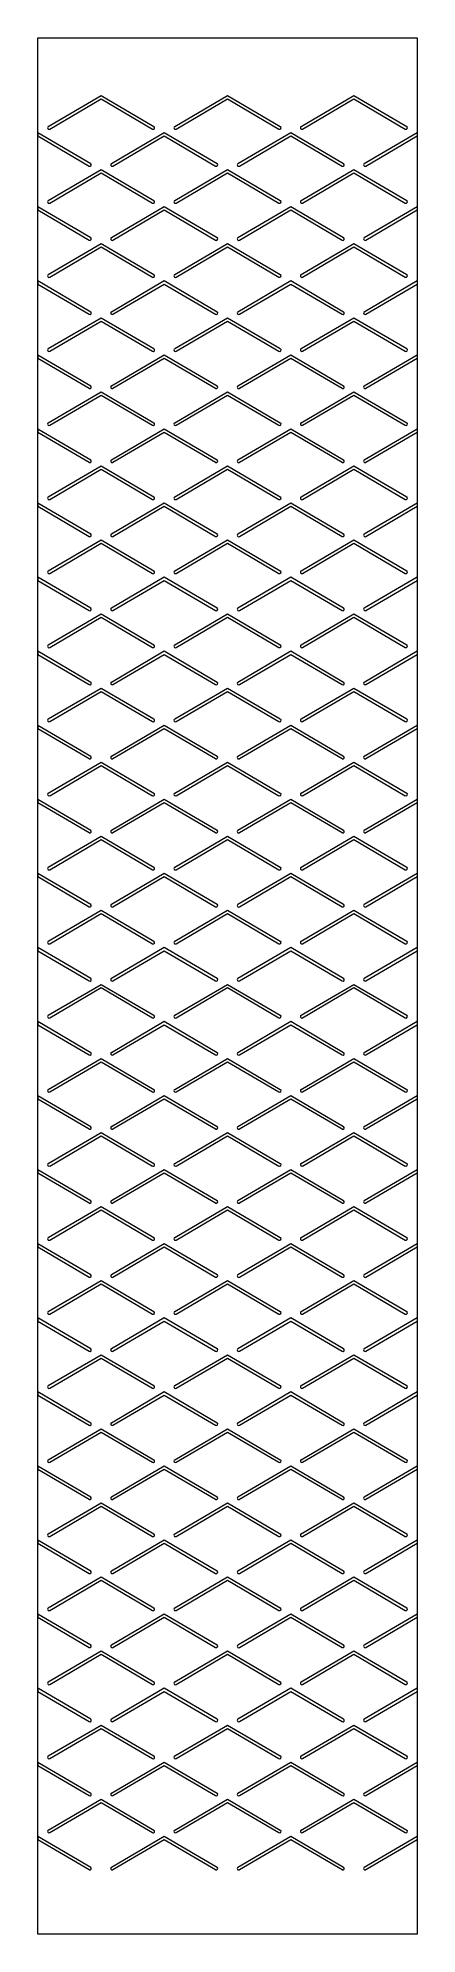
# Model space of a CAD drawing. Header units: metres. Extents: x 0 to 32, y 0 to 160.
import ezdxf

# ---------------------------------------------------------------- set-up
doc = ezdxf.new("R2010")
doc.units = ezdxf.units.M
doc.layers.add('TOP', color=1, linetype='Continuous', lineweight=0)

msp = doc.modelspace()

# ---------------------------------------------------------------- linework, layer by layer
at = {"layer": 'TOP'}
for p, q in [((0.88, 152.53), (5.34, 155.14)), ((1, 152.31), (5.34, 154.86)), ((5.34, 155.14), (9.81, 152.53)), ((5.34, 154.86), (9.69, 152.31)), ((11.57, 152.53), (16.04, 155.14)), ((11.69, 152.31), (16.04, 154.86)), ((16.04, 155.14), (20.5, 152.53)), ((16.04, 154.86), (20.38, 152.31)), ((22.26, 152.53), (26.72, 155.14)), ((22.38, 152.31), (26.72, 154.86)), ((26.72, 155.14), (31.19, 152.53)), ((26.72, 154.86), (31.07, 152.31)), ((0, 152.02), (4.47, 149.4)), ((0, 152.02), (0, 151.73)), ((6.22, 149.4), (10.69, 152.02)), ((10.69, 152.02), (15.16, 149.4)), ((16.91, 149.4), (21.38, 152.02)), ((21.38, 152.02), (25.85, 149.4)), ((27.6, 149.4), (32.07, 152.02)), ((32.07, 152.02), (32.07, 151.73)), ((0, 151.73), (4.34, 149.19)), ((6.35, 149.19), (10.69, 151.73)), ((10.69, 151.73), (15.03, 149.19)), ((17.04, 149.19), (21.38, 151.73)), ((21.38, 151.73), (25.72, 149.19)), ((27.73, 149.19), (32.07, 151.73)), ((0.88, 146.28), (5.34, 148.89)), ((5.34, 148.89), (9.81, 146.28)), ((11.57, 146.28), (16.04, 148.89)), ((16.04, 148.89), (20.5, 146.28)), ((22.26, 146.28), (26.72, 148.89)), ((26.72, 148.89), (31.19, 146.28)), ((1, 146.06), (5.34, 148.61)), ((5.34, 148.61), (9.69, 146.06)), ((11.69, 146.06), (16.04, 148.61)), ((16.04, 148.61), (20.38, 146.06)), ((22.38, 146.06), (26.72, 148.61)), ((26.72, 148.61), (31.07, 146.06)), ((0, 145.77), (4.47, 143.15)), ((0, 145.77), (0, 145.48)), ((6.22, 143.15), (10.69, 145.77)), ((10.69, 145.77), (15.16, 143.15)), ((16.91, 143.15), (21.38, 145.77)), ((21.38, 145.77), (25.85, 143.15)), ((27.6, 143.15), (32.07, 145.77)), ((32.07, 145.77), (32.07, 145.48)), ((0, 145.48), (4.34, 142.94)), ((6.35, 142.94), (10.69, 145.48)), ((10.69, 145.48), (15.03, 142.94)), ((17.04, 142.94), (21.38, 145.48)), ((21.38, 145.48), (25.72, 142.94)), ((27.73, 142.94), (32.07, 145.48)), ((0.88, 140.03), (5.34, 142.64)), ((5.34, 142.64), (9.81, 140.03)), ((11.57, 140.03), (16.04, 142.64)), ((16.04, 142.64), (20.5, 140.03)), ((22.26, 140.03), (26.72, 142.64)), ((26.72, 142.64), (31.19, 140.03)), ((1, 139.81), (5.34, 142.36)), ((5.34, 142.36), (9.69, 139.81)), ((11.69, 139.81), (16.04, 142.36)), ((16.04, 142.36), (20.38, 139.81)), ((22.38, 139.81), (26.72, 142.36)), ((26.72, 142.36), (31.07, 139.81)), ((0, 139.52), (4.47, 136.9)), ((0, 139.52), (0, 139.23)), ((0, 139.23), (4.34, 136.69)), ((6.22, 136.9), (10.69, 139.52)), ((6.35, 136.69), (10.69, 139.23)), ((10.69, 139.52), (15.16, 136.9)), ((10.69, 139.23), (15.03, 136.69)), ((16.91, 136.9), (21.38, 139.52)), ((17.04, 136.69), (21.38, 139.23)), ((21.38, 139.52), (25.85, 136.9)), ((21.38, 139.23), (25.72, 136.69)), ((27.6, 136.9), (32.07, 139.52)), ((27.73, 136.69), (32.07, 139.23)), ((32.07, 139.52), (32.07, 139.23)), ((0.88, 133.78), (5.34, 136.39)), ((1, 133.56), (5.34, 136.11)), ((5.34, 136.39), (9.81, 133.78)), ((5.34, 136.11), (9.69, 133.56)), ((11.57, 133.78), (16.04, 136.39)), ((11.69, 133.56), (16.04, 136.11)), ((16.04, 136.39), (20.5, 133.78)), ((16.04, 136.11), (20.38, 133.56)), ((22.26, 133.78), (26.72, 136.39)), ((22.38, 133.56), (26.72, 136.11)), ((26.72, 136.39), (31.19, 133.78)), ((26.72, 136.11), (31.07, 133.56)), ((0, 133.27), (4.47, 130.65)), ((0, 133.27), (0, 132.98)), ((0, 132.98), (4.34, 130.44)), ((6.22, 130.65), (10.69, 133.27)), ((6.35, 130.44), (10.69, 132.98)), ((10.69, 133.27), (15.16, 130.65)), ((10.69, 132.98), (15.03, 130.44)), ((16.91, 130.65), (21.38, 133.27)), ((17.04, 130.44), (21.38, 132.98)), ((21.38, 133.27), (25.85, 130.65)), ((21.38, 132.98), (25.72, 130.44)), ((27.6, 130.65), (32.07, 133.27)), ((27.73, 130.44), (32.07, 132.98)), ((32.07, 133.27), (32.07, 132.98)), ((0.88, 127.53), (5.34, 130.14)), ((1, 127.31), (5.34, 129.86)), ((5.34, 130.14), (9.81, 127.53)), ((5.34, 129.86), (9.69, 127.31)), ((11.57, 127.53), (16.04, 130.14)), ((11.69, 127.31), (16.04, 129.86)), ((16.04, 130.14), (20.5, 127.53)), ((16.04, 129.86), (20.38, 127.31)), ((22.26, 127.53), (26.72, 130.14)), ((22.38, 127.31), (26.72, 129.86)), ((26.72, 130.14), (31.19, 127.53)), ((26.72, 129.86), (31.07, 127.31)), ((0, 127.02), (4.47, 124.4)), ((0, 127.02), (0, 126.73)), ((0, 126.73), (4.34, 124.19)), ((6.22, 124.4), (10.69, 127.02)), ((6.35, 124.19), (10.69, 126.73)), ((10.69, 127.02), (15.16, 124.4)), ((10.69, 126.73), (15.03, 124.19)), ((16.91, 124.4), (21.38, 127.02)), ((17.04, 124.19), (21.38, 126.73)), ((21.38, 127.02), (25.85, 124.4)), ((21.38, 126.73), (25.72, 124.19)), ((27.6, 124.4), (32.07, 127.02)), ((27.73, 124.19), (32.07, 126.73)), ((32.07, 127.02), (32.07, 126.73)), ((0.88, 121.28), (5.34, 123.89)), ((1, 121.06), (5.34, 123.61)), ((5.34, 123.89), (9.81, 121.28)), ((5.34, 123.61), (9.69, 121.06)), ((11.57, 121.28), (16.04, 123.89)), ((11.69, 121.06), (16.04, 123.61)), ((16.04, 123.89), (20.5, 121.28)), ((16.04, 123.61), (20.38, 121.06)), ((22.26, 121.28), (26.72, 123.89)), ((22.38, 121.06), (26.72, 123.61)), ((26.72, 123.89), (31.19, 121.28)), ((26.72, 123.61), (31.07, 121.06)), ((0, 120.77), (4.47, 118.15)), ((0, 120.77), (0, 120.48)), ((0, 120.48), (4.34, 117.94)), ((6.22, 118.15), (10.69, 120.77)), ((6.35, 117.94), (10.69, 120.48)), ((10.69, 120.77), (15.16, 118.15)), ((10.69, 120.48), (15.03, 117.94)), ((16.91, 118.15), (21.38, 120.77)), ((17.04, 117.94), (21.38, 120.48)), ((21.38, 120.77), (25.85, 118.15)), ((21.38, 120.48), (25.72, 117.94)), ((27.6, 118.15), (32.07, 120.77)), ((27.73, 117.94), (32.07, 120.48)), ((32.07, 120.77), (32.07, 120.48)), ((0.88, 115.03), (5.34, 117.64)), ((1, 114.81), (5.34, 117.36)), ((5.34, 117.64), (9.81, 115.03)), ((5.34, 117.36), (9.69, 114.81)), ((11.57, 115.03), (16.04, 117.64)), ((11.69, 114.81), (16.04, 117.36)), ((16.04, 117.64), (20.5, 115.03)), ((16.04, 117.36), (20.38, 114.81)), ((22.26, 115.03), (26.72, 117.64)), ((22.38, 114.81), (26.72, 117.36)), ((26.72, 117.64), (31.19, 115.03)), ((26.72, 117.36), (31.07, 114.81)), ((0, 114.52), (4.47, 111.9)), ((0, 114.52), (0, 114.23)), ((0, 114.23), (4.34, 111.69)), ((6.22, 111.9), (10.69, 114.52)), ((6.35, 111.69), (10.69, 114.23)), ((10.69, 114.52), (15.16, 111.9)), ((10.69, 114.23), (15.03, 111.69)), ((16.91, 111.9), (21.38, 114.52)), ((17.04, 111.69), (21.38, 114.23)), ((21.38, 114.52), (25.85, 111.9)), ((21.38, 114.23), (25.72, 111.69)), ((27.6, 111.9), (32.07, 114.52)), ((27.73, 111.69), (32.07, 114.23)), ((32.07, 114.52), (32.07, 114.23)), ((0.88, 108.78), (5.34, 111.39)), ((1, 108.56), (5.34, 111.11)), ((5.34, 111.39), (9.81, 108.78)), ((5.34, 111.11), (9.69, 108.56)), ((11.57, 108.78), (16.04, 111.39)), ((11.69, 108.56), (16.04, 111.11)), ((16.04, 111.39), (20.5, 108.78)), ((16.04, 111.11), (20.38, 108.56)), ((22.26, 108.78), (26.72, 111.39)), ((22.38, 108.56), (26.72, 111.11)), ((26.72, 111.39), (31.19, 108.78)), ((26.72, 111.11), (31.07, 108.56)), ((0, 108.27), (4.47, 105.65)), ((0, 108.27), (0, 107.98)), ((0, 107.98), (4.34, 105.44)), ((6.22, 105.65), (10.69, 108.27)), ((6.35, 105.44), (10.69, 107.98)), ((10.69, 108.27), (15.16, 105.65)), ((10.69, 107.98), (15.03, 105.44)), ((16.91, 105.65), (21.38, 108.27)), ((17.04, 105.44), (21.38, 107.98)), ((21.38, 108.27), (25.85, 105.65)), ((21.38, 107.98), (25.72, 105.44)), ((27.6, 105.65), (32.07, 108.27)), ((27.73, 105.44), (32.07, 107.98)), ((32.07, 108.27), (32.07, 107.98)), ((0.88, 102.53), (5.34, 105.14)), ((1, 102.31), (5.34, 104.86)), ((5.34, 105.14), (9.81, 102.53)), ((5.34, 104.86), (9.69, 102.31)), ((11.57, 102.53), (16.04, 105.14)), ((11.69, 102.31), (16.04, 104.86)), ((16.04, 105.14), (20.5, 102.53)), ((16.04, 104.86), (20.38, 102.31)), ((22.26, 102.53), (26.72, 105.14)), ((22.38, 102.31), (26.72, 104.86)), ((26.72, 105.14), (31.19, 102.53)), ((26.72, 104.86), (31.07, 102.31)), ((0, 102.02), (4.47, 99.4)), ((0, 102.02), (0, 101.73)), ((0, 101.73), (4.34, 99.19)), ((6.22, 99.4), (10.69, 102.02)), ((6.35, 99.19), (10.69, 101.73)), ((10.69, 102.02), (15.16, 99.4)), ((10.69, 101.73), (15.03, 99.19)), ((16.91, 99.4), (21.38, 102.02)), ((17.04, 99.19), (21.38, 101.73)), ((21.38, 102.02), (25.85, 99.4)), ((21.38, 101.73), (25.72, 99.19)), ((27.6, 99.4), (32.07, 102.02)), ((27.73, 99.19), (32.07, 101.73)), ((32.07, 102.02), (32.07, 101.73)), ((0.88, 96.28), (5.34, 98.89)), ((1, 96.06), (5.34, 98.61)), ((5.34, 98.89), (9.81, 96.28)), ((5.34, 98.61), (9.69, 96.06)), ((11.57, 96.28), (16.04, 98.89)), ((11.69, 96.06), (16.04, 98.61)), ((16.04, 98.89), (20.5, 96.28)), ((16.04, 98.61), (20.38, 96.06)), ((22.26, 96.28), (26.72, 98.89)), ((22.38, 96.06), (26.72, 98.61)), ((26.72, 98.89), (31.19, 96.28)), ((26.72, 98.61), (31.07, 96.06)), ((0, 95.77), (4.47, 93.15)), ((0, 95.77), (0, 95.48)), ((0, 95.48), (4.34, 92.94)), ((6.22, 93.15), (10.69, 95.77)), ((6.35, 92.94), (10.69, 95.48)), ((10.69, 95.77), (15.16, 93.15)), ((10.69, 95.48), (15.03, 92.94)), ((16.91, 93.15), (21.38, 95.77)), ((17.04, 92.94), (21.38, 95.48)), ((21.38, 95.77), (25.85, 93.15)), ((21.38, 95.48), (25.72, 92.94)), ((27.6, 93.15), (32.07, 95.77)), ((27.73, 92.94), (32.07, 95.48)), ((32.07, 95.77), (32.07, 95.48)), ((0.88, 90.03), (5.34, 92.64)), ((1, 89.81), (5.34, 92.36)), ((5.34, 92.64), (9.81, 90.03)), ((5.34, 92.36), (9.69, 89.81)), ((11.57, 90.03), (16.04, 92.64)), ((11.69, 89.81), (16.04, 92.36)), ((16.04, 92.64), (20.5, 90.03)), ((16.04, 92.36), (20.38, 89.81)), ((22.26, 90.03), (26.72, 92.64)), ((22.38, 89.81), (26.72, 92.36)), ((26.72, 92.64), (31.19, 90.03)), ((26.72, 92.36), (31.07, 89.81)), ((0, 89.52), (4.47, 86.9)), ((0, 89.52), (0, 89.23)), ((0, 89.23), (4.34, 86.69)), ((6.22, 86.9), (10.69, 89.52)), ((6.35, 86.69), (10.69, 89.23)), ((10.69, 89.52), (15.16, 86.9)), ((10.69, 89.23), (15.03, 86.69)), ((16.91, 86.9), (21.38, 89.52)), ((17.04, 86.69), (21.38, 89.23)), ((21.38, 89.52), (25.85, 86.9)), ((21.38, 89.23), (25.72, 86.69)), ((27.6, 86.9), (32.07, 89.52)), ((27.73, 86.69), (32.07, 89.23)), ((32.07, 89.52), (32.07, 89.23)), ((0.88, 83.78), (5.34, 86.39)), ((1, 83.56), (5.34, 86.11)), ((5.34, 86.39), (9.81, 83.78)), ((5.34, 86.11), (9.69, 83.56)), ((11.57, 83.78), (16.04, 86.39)), ((11.69, 83.56), (16.04, 86.11)), ((16.04, 86.39), (20.5, 83.78)), ((16.04, 86.11), (20.38, 83.56)), ((22.26, 83.78), (26.72, 86.39)), ((22.38, 83.56), (26.72, 86.11)), ((26.72, 86.39), (31.19, 83.78)), ((26.72, 86.11), (31.07, 83.56)), ((0, 83.27), (4.47, 80.65)), ((0, 83.27), (0, 82.98)), ((6.22, 80.65), (10.69, 83.27)), ((10.69, 83.27), (15.16, 80.65)), ((16.91, 80.65), (21.38, 83.27)), ((21.38, 83.27), (25.85, 80.65)), ((27.6, 80.65), (32.07, 83.27)), ((32.07, 83.27), (32.07, 82.98)), ((0, 82.98), (4.34, 80.44)), ((6.35, 80.44), (10.69, 82.98)), ((10.69, 82.98), (15.03, 80.44)), ((17.04, 80.44), (21.38, 82.98)), ((21.38, 82.98), (25.72, 80.44)), ((27.73, 80.44), (32.07, 82.98)), ((0.88, 77.53), (5.34, 80.14)), ((5.34, 80.14), (9.81, 77.53)), ((11.57, 77.53), (16.04, 80.14)), ((16.04, 80.14), (20.5, 77.53)), ((22.26, 77.53), (26.72, 80.14)), ((26.72, 80.14), (31.19, 77.53)), ((1, 77.31), (5.34, 79.86)), ((5.34, 79.86), (9.69, 77.31)), ((11.69, 77.31), (16.04, 79.86)), ((16.04, 79.86), (20.38, 77.31)), ((22.38, 77.31), (26.72, 79.86)), ((26.72, 79.86), (31.07, 77.31)), ((0, 77.02), (4.47, 74.4)), ((0, 77.02), (0, 76.73)), ((6.22, 74.4), (10.69, 77.02)), ((10.69, 77.02), (15.16, 74.4)), ((16.91, 74.4), (21.38, 77.02)), ((21.38, 77.02), (25.85, 74.4)), ((27.6, 74.4), (32.07, 77.02)), ((32.07, 77.02), (32.07, 76.73)), ((0, 76.73), (4.34, 74.19)), ((6.35, 74.19), (10.69, 76.73)), ((10.69, 76.73), (15.03, 74.19)), ((17.04, 74.19), (21.38, 76.73)), ((21.38, 76.73), (25.72, 74.19)), ((27.73, 74.19), (32.07, 76.73)), ((0.88, 71.28), (5.34, 73.89)), ((1, 71.06), (5.34, 73.61)), ((5.34, 73.89), (9.81, 71.28)), ((5.34, 73.61), (9.69, 71.06)), ((11.57, 71.28), (16.04, 73.89)), ((11.69, 71.06), (16.04, 73.61)), ((16.04, 73.89), (20.5, 71.28)), ((16.04, 73.61), (20.38, 71.06)), ((22.26, 71.28), (26.72, 73.89)), ((22.38, 71.06), (26.72, 73.61)), ((26.72, 73.89), (31.19, 71.28)), ((26.72, 73.61), (31.07, 71.06)), ((0, 70.77), (4.47, 68.15)), ((0, 70.77), (0, 70.48)), ((0, 70.48), (4.34, 67.94)), ((6.22, 68.15), (10.69, 70.77)), ((6.35, 67.94), (10.69, 70.48)), ((10.69, 70.77), (15.16, 68.15)), ((10.69, 70.48), (15.03, 67.94)), ((16.91, 68.15), (21.38, 70.77)), ((17.04, 67.94), (21.38, 70.48)), ((21.38, 70.77), (25.85, 68.15)), ((21.38, 70.48), (25.72, 67.94)), ((27.6, 68.15), (32.07, 70.77)), ((27.73, 67.94), (32.07, 70.48)), ((32.07, 70.77), (32.07, 70.48)), ((0.88, 65.03), (5.34, 67.64)), ((1, 64.81), (5.34, 67.36)), ((5.34, 67.64), (9.81, 65.03)), ((5.34, 67.36), (9.69, 64.81)), ((11.57, 65.03), (16.04, 67.64)), ((11.69, 64.81), (16.04, 67.36)), ((16.04, 67.64), (20.5, 65.03)), ((16.04, 67.36), (20.38, 64.81)), ((22.26, 65.03), (26.72, 67.64)), ((22.38, 64.81), (26.72, 67.36)), ((26.72, 67.64), (31.19, 65.03)), ((26.72, 67.36), (31.07, 64.81)), ((0, 64.52), (4.47, 61.9)), ((0, 64.52), (0, 64.23)), ((0, 64.23), (4.34, 61.69)), ((6.22, 61.9), (10.69, 64.52)), ((6.35, 61.69), (10.69, 64.23)), ((10.69, 64.52), (15.16, 61.9)), ((10.69, 64.23), (15.03, 61.69)), ((16.91, 61.9), (21.38, 64.52)), ((17.04, 61.69), (21.38, 64.23)), ((21.38, 64.52), (25.85, 61.9)), ((21.38, 64.23), (25.72, 61.69)), ((27.6, 61.9), (32.07, 64.52)), ((27.73, 61.69), (32.07, 64.23)), ((32.07, 64.52), (32.07, 64.23)), ((0.88, 58.78), (5.34, 61.39)), ((1, 58.56), (5.34, 61.11)), ((5.34, 61.39), (9.81, 58.78)), ((5.34, 61.11), (9.69, 58.56)), ((11.57, 58.78), (16.04, 61.39)), ((11.69, 58.56), (16.04, 61.11)), ((16.04, 61.39), (20.5, 58.78)), ((16.04, 61.11), (20.38, 58.56)), ((22.26, 58.78), (26.72, 61.39)), ((22.38, 58.56), (26.72, 61.11)), ((26.72, 61.39), (31.19, 58.78)), ((26.72, 61.11), (31.07, 58.56)), ((0, 58.27), (4.47, 55.65)), ((0, 58.27), (0, 57.98)), ((0, 57.98), (4.34, 55.44)), ((6.22, 55.65), (10.69, 58.27)), ((6.35, 55.44), (10.69, 57.98)), ((10.69, 58.27), (15.16, 55.65)), ((10.69, 57.98), (15.03, 55.44)), ((16.91, 55.65), (21.38, 58.27)), ((17.04, 55.44), (21.38, 57.98)), ((21.38, 58.27), (25.85, 55.65)), ((21.38, 57.98), (25.72, 55.44)), ((27.6, 55.65), (32.07, 58.27)), ((27.73, 55.44), (32.07, 57.98)), ((32.07, 58.27), (32.07, 57.98)), ((0.88, 52.53), (5.34, 55.14)), ((1, 52.31), (5.34, 54.86)), ((5.34, 55.14), (9.81, 52.53)), ((5.34, 54.86), (9.69, 52.31)), ((11.57, 52.53), (16.04, 55.14)), ((11.69, 52.31), (16.04, 54.86)), ((16.04, 55.14), (20.5, 52.53)), ((16.04, 54.86), (20.38, 52.31)), ((22.26, 52.53), (26.72, 55.14)), ((22.38, 52.31), (26.72, 54.86)), ((26.72, 55.14), (31.19, 52.53)), ((26.72, 54.86), (31.07, 52.31)), ((0, 52.02), (4.47, 49.4)), ((0, 52.02), (0, 51.73)), ((0, 51.73), (4.34, 49.19)), ((6.22, 49.4), (10.69, 52.02)), ((6.35, 49.19), (10.69, 51.73)), ((10.69, 52.02), (15.16, 49.4)), ((10.69, 51.73), (15.03, 49.19)), ((16.91, 49.4), (21.38, 52.02)), ((17.04, 49.19), (21.38, 51.73)), ((21.38, 52.02), (25.85, 49.4)), ((21.38, 51.73), (25.72, 49.19)), ((27.6, 49.4), (32.07, 52.02)), ((27.73, 49.19), (32.07, 51.73)), ((32.07, 52.02), (32.07, 51.73)), ((0.88, 46.28), (5.34, 48.89)), ((1, 46.06), (5.34, 48.61)), ((5.34, 48.89), (9.81, 46.28)), ((5.34, 48.61), (9.69, 46.06)), ((11.57, 46.28), (16.04, 48.89)), ((11.69, 46.06), (16.04, 48.61)), ((16.04, 48.89), (20.5, 46.28)), ((16.04, 48.61), (20.38, 46.06)), ((22.26, 46.28), (26.72, 48.89)), ((22.38, 46.06), (26.72, 48.61)), ((26.72, 48.89), (31.19, 46.28)), ((26.72, 48.61), (31.07, 46.06)), ((0, 45.77), (4.47, 43.15)), ((0, 45.77), (0, 45.48)), ((0, 45.48), (4.34, 42.94)), ((6.22, 43.15), (10.69, 45.77)), ((6.35, 42.94), (10.69, 45.48)), ((10.69, 45.77), (15.16, 43.15)), ((10.69, 45.48), (15.03, 42.94)), ((16.91, 43.15), (21.38, 45.77)), ((17.04, 42.94), (21.38, 45.48)), ((21.38, 45.77), (25.85, 43.15)), ((21.38, 45.48), (25.72, 42.94)), ((27.6, 43.15), (32.07, 45.77)), ((27.73, 42.94), (32.07, 45.48)), ((32.07, 45.77), (32.07, 45.48)), ((0.88, 40.03), (5.34, 42.64)), ((1, 39.81), (5.34, 42.36)), ((5.34, 42.64), (9.81, 40.03)), ((5.34, 42.36), (9.69, 39.81)), ((11.57, 40.03), (16.04, 42.64)), ((11.69, 39.81), (16.04, 42.36)), ((16.04, 42.64), (20.5, 40.03)), ((16.04, 42.36), (20.38, 39.81)), ((22.26, 40.03), (26.72, 42.64)), ((22.38, 39.81), (26.72, 42.36)), ((26.72, 42.64), (31.19, 40.03)), ((26.72, 42.36), (31.07, 39.81)), ((0, 39.52), (4.47, 36.9)), ((0, 39.52), (0, 39.23)), ((0, 39.23), (4.34, 36.69)), ((6.22, 36.9), (10.69, 39.52)), ((6.35, 36.69), (10.69, 39.23)), ((10.69, 39.52), (15.16, 36.9)), ((10.69, 39.23), (15.03, 36.69)), ((16.91, 36.9), (21.38, 39.52)), ((17.04, 36.69), (21.38, 39.23)), ((21.38, 39.52), (25.85, 36.9)), ((21.38, 39.23), (25.72, 36.69)), ((27.6, 36.9), (32.07, 39.52)), ((27.73, 36.69), (32.07, 39.23)), ((32.07, 39.52), (32.07, 39.23)), ((0.88, 33.78), (5.34, 36.39)), ((1, 33.56), (5.34, 36.11)), ((5.34, 36.39), (9.81, 33.78)), ((5.34, 36.11), (9.69, 33.56)), ((11.57, 33.78), (16.04, 36.39)), ((11.69, 33.56), (16.04, 36.11)), ((16.04, 36.39), (20.5, 33.78)), ((16.04, 36.11), (20.38, 33.56)), ((22.26, 33.78), (26.72, 36.39)), ((22.38, 33.56), (26.72, 36.11)), ((26.72, 36.39), (31.19, 33.78)), ((26.72, 36.11), (31.07, 33.56)), ((0, 33.27), (4.47, 30.65)), ((0, 33.27), (0, 32.98)), ((0, 32.98), (4.34, 30.44)), ((6.22, 30.65), (10.69, 33.27)), ((6.35, 30.44), (10.69, 32.98)), ((10.69, 33.27), (15.16, 30.65)), ((10.69, 32.98), (15.03, 30.44)), ((16.91, 30.65), (21.38, 33.27)), ((17.04, 30.44), (21.38, 32.98)), ((21.38, 33.27), (25.85, 30.65)), ((21.38, 32.98), (25.72, 30.44)), ((27.6, 30.65), (32.07, 33.27)), ((27.73, 30.44), (32.07, 32.98)), ((32.07, 33.27), (32.07, 32.98)), ((0.88, 27.53), (5.34, 30.14)), ((1, 27.31), (5.34, 29.86)), ((5.34, 30.14), (9.81, 27.53)), ((5.34, 29.86), (9.69, 27.31)), ((11.57, 27.53), (16.04, 30.14)), ((11.69, 27.31), (16.04, 29.86)), ((16.04, 30.14), (20.5, 27.53)), ((16.04, 29.86), (20.38, 27.31)), ((22.26, 27.53), (26.72, 30.14)), ((22.38, 27.31), (26.72, 29.86)), ((26.72, 30.14), (31.19, 27.53)), ((26.72, 29.86), (31.07, 27.31)), ((0, 27.02), (4.47, 24.4)), ((0, 27.02), (0, 26.73)), ((0, 26.73), (4.34, 24.19)), ((6.22, 24.4), (10.69, 27.02)), ((6.35, 24.19), (10.69, 26.73)), ((10.69, 27.02), (15.16, 24.4)), ((10.69, 26.73), (15.03, 24.19)), ((16.91, 24.4), (21.38, 27.02)), ((17.04, 24.19), (21.38, 26.73)), ((21.38, 27.02), (25.85, 24.4)), ((21.38, 26.73), (25.72, 24.19)), ((27.6, 24.4), (32.07, 27.02)), ((27.73, 24.19), (32.07, 26.73)), ((32.07, 27.02), (32.07, 26.73)), ((0.88, 21.28), (5.34, 23.89)), ((1, 21.06), (5.34, 23.61)), ((5.34, 23.89), (9.81, 21.28)), ((5.34, 23.61), (9.69, 21.06)), ((11.57, 21.28), (16.04, 23.89)), ((11.69, 21.06), (16.04, 23.61)), ((16.04, 23.89), (20.5, 21.28)), ((16.04, 23.61), (20.38, 21.06)), ((22.26, 21.28), (26.72, 23.89)), ((22.38, 21.06), (26.72, 23.61)), ((26.72, 23.89), (31.19, 21.28)), ((26.72, 23.61), (31.07, 21.06)), ((0, 20.77), (4.47, 18.15)), ((0, 20.77), (0, 20.48)), ((0, 20.48), (4.34, 17.94)), ((6.22, 18.15), (10.69, 20.77)), ((6.35, 17.94), (10.69, 20.48)), ((10.69, 20.77), (15.16, 18.15)), ((10.69, 20.48), (15.03, 17.94)), ((16.91, 18.15), (21.38, 20.77)), ((17.04, 17.94), (21.38, 20.48)), ((21.38, 20.77), (25.85, 18.15)), ((21.38, 20.48), (25.72, 17.94)), ((27.6, 18.15), (32.07, 20.77)), ((27.73, 17.94), (32.07, 20.48)), ((32.07, 20.77), (32.07, 20.48)), ((0.88, 15.03), (5.34, 17.64)), ((5.34, 17.64), (9.81, 15.03)), ((11.57, 15.03), (16.04, 17.64)), ((16.04, 17.64), (20.5, 15.03)), ((22.26, 15.03), (26.72, 17.64)), ((26.72, 17.64), (31.19, 15.03)), ((1, 14.81), (5.34, 17.36)), ((5.34, 17.36), (9.69, 14.81)), ((11.69, 14.81), (16.04, 17.36)), ((16.04, 17.36), (20.38, 14.81)), ((22.38, 14.81), (26.72, 17.36)), ((26.72, 17.36), (31.07, 14.81)), ((0, 14.52), (4.47, 11.9)), ((0, 14.52), (0, 14.23)), ((6.22, 11.9), (10.69, 14.52)), ((10.69, 14.52), (15.16, 11.9)), ((16.91, 11.9), (21.38, 14.52)), ((21.38, 14.52), (25.85, 11.9)), ((27.6, 11.9), (32.07, 14.52)), ((32.07, 14.52), (32.07, 14.23)), ((0, 14.23), (4.34, 11.69)), ((6.35, 11.69), (10.69, 14.23)), ((10.69, 14.23), (15.03, 11.69)), ((17.04, 11.69), (21.38, 14.23)), ((21.38, 14.23), (25.72, 11.69)), ((27.73, 11.69), (32.07, 14.23)), ((0.88, 8.78), (5.34, 11.39)), ((5.34, 11.39), (9.81, 8.78)), ((11.57, 8.78), (16.04, 11.39)), ((16.04, 11.39), (20.5, 8.78)), ((22.26, 8.78), (26.72, 11.39)), ((26.72, 11.39), (31.19, 8.78)), ((1, 8.56), (5.34, 11.11)), ((5.34, 11.11), (9.69, 8.56)), ((11.69, 8.56), (16.04, 11.11)), ((16.04, 11.11), (20.38, 8.56)), ((22.38, 8.56), (26.72, 11.11)), ((26.72, 11.11), (31.07, 8.56)), ((0, 8.27), (4.47, 5.65)), ((0, 8.27), (0, 7.98)), ((6.22, 5.65), (10.69, 8.27)), ((10.69, 8.27), (15.16, 5.65)), ((16.91, 5.65), (21.38, 8.27)), ((21.38, 8.27), (25.85, 5.65)), ((27.6, 5.65), (32.07, 8.27)), ((32.07, 8.27), (32.07, 7.98)), ((0, 7.98), (4.34, 5.44)), ((6.35, 5.44), (10.69, 7.98)), ((10.69, 7.98), (15.03, 5.44)), ((17.04, 5.44), (21.38, 7.98)), ((21.38, 7.98), (25.72, 5.44)), ((27.73, 5.44), (32.07, 7.98))]:
    msp.add_line(p, q, dxfattribs=at)
msp.add_lwpolyline([(0, 0), (0, 160), (32.07, 160), (32.07, 0)], close=True, dxfattribs=at)
for centre, start, end in [((0.94, 152.42), 120, 300), ((9.75, 152.42), -120, 60), ((11.63, 152.42), 120, 300), ((20.44, 152.42), -120, 60), ((22.32, 152.42), 120, 300), ((31.13, 152.42), -120, 60), ((4.4, 149.29), -120, 60), ((6.29, 149.29), 120, 300), ((15.09, 149.29), -120, 60), ((16.98, 149.29), 120, 300), ((25.78, 149.29), -120, 60), ((27.67, 149.29), 120, 300), ((0.94, 146.17), 120, 300), ((9.75, 146.17), -120, 60), ((11.63, 146.17), 120, 300), ((20.44, 146.17), -120, 60), ((22.32, 146.17), 120, 300), ((31.13, 146.17), -120, 60), ((4.4, 143.04), -120, 60), ((6.29, 143.04), 120, 300), ((15.09, 143.04), -120, 60), ((16.98, 143.04), 120, 300), ((25.78, 143.04), -120, 60), ((27.67, 143.04), 120, 300), ((0.94, 139.92), 120, 300), ((9.75, 139.92), -120, 60), ((11.63, 139.92), 120, 300), ((20.44, 139.92), -120, 60), ((22.32, 139.92), 120, 300), ((31.13, 139.92), -120, 60), ((4.4, 136.79), -120, 60), ((6.29, 136.79), 120, 300), ((15.09, 136.79), -120, 60), ((16.98, 136.79), 120, 300), ((25.78, 136.79), -120, 60), ((27.67, 136.79), 120, 300), ((0.94, 133.67), 120, 300), ((9.75, 133.67), -120, 60), ((11.63, 133.67), 120, 300), ((20.44, 133.67), -120, 60), ((22.32, 133.67), 120, 300), ((31.13, 133.67), -120, 60), ((4.4, 130.54), -120, 60), ((6.29, 130.54), 120, 300), ((15.09, 130.54), -120, 60), ((16.98, 130.54), 120, 300), ((25.78, 130.54), -120, 60), ((27.67, 130.54), 120, 300), ((0.94, 127.42), 120, 300), ((9.75, 127.42), -120, 60), ((11.63, 127.42), 120, 300), ((20.44, 127.42), -120, 60), ((22.32, 127.42), 120, 300), ((31.13, 127.42), -120, 60), ((4.4, 124.29), -120, 60), ((6.29, 124.29), 120, 300), ((15.09, 124.29), -120, 60), ((16.98, 124.29), 120, 300), ((25.78, 124.29), -120, 60), ((27.67, 124.29), 120, 300), ((0.94, 121.17), 120, 300), ((9.75, 121.17), -120, 60), ((11.63, 121.17), 120, 300), ((20.44, 121.17), -120, 60), ((22.32, 121.17), 120, 300), ((31.13, 121.17), -120, 60), ((4.4, 118.04), -120, 60), ((6.29, 118.04), 120, 300), ((15.09, 118.04), -120, 60), ((16.98, 118.04), 120, 300), ((25.78, 118.04), -120, 60), ((27.67, 118.04), 120, 300), ((0.94, 114.92), 120, 300), ((9.75, 114.92), -120, 60), ((11.63, 114.92), 120, 300), ((20.44, 114.92), -120, 60), ((22.32, 114.92), 120, 300), ((31.13, 114.92), -120, 60), ((4.4, 111.79), -120, 60), ((6.29, 111.79), 120, 300), ((15.09, 111.79), -120, 60), ((16.98, 111.79), 120, 300), ((25.78, 111.79), -120, 60), ((27.67, 111.79), 120, 300), ((0.94, 108.67), 120, 300), ((9.75, 108.67), -120, 60), ((11.63, 108.67), 120, 300), ((20.44, 108.67), -120, 60), ((22.32, 108.67), 120, 300), ((31.13, 108.67), -120, 60), ((4.4, 105.54), -120, 60), ((6.29, 105.54), 120, 300), ((15.09, 105.54), -120, 60), ((16.98, 105.54), 120, 300), ((25.78, 105.54), -120, 60), ((27.67, 105.54), 120, 300), ((0.94, 102.42), 120, 300), ((9.75, 102.42), -120, 60), ((11.63, 102.42), 120, 300), ((20.44, 102.42), -120, 60), ((22.32, 102.42), 120, 300), ((31.13, 102.42), -120, 60), ((4.4, 99.29), -120, 60), ((6.29, 99.29), 120, 300), ((15.09, 99.29), -120, 60), ((16.98, 99.29), 120, 300), ((25.78, 99.29), -120, 60), ((27.67, 99.29), 120, 300), ((0.94, 96.17), 120, 300), ((9.75, 96.17), -120, 60), ((11.63, 96.17), 120, 300), ((20.44, 96.17), -120, 60), ((22.32, 96.17), 120, 300), ((31.13, 96.17), -120, 60), ((4.4, 93.04), -120, 60), ((6.29, 93.04), 120, 300), ((15.09, 93.04), -120, 60), ((16.98, 93.04), 120, 300), ((25.78, 93.04), -120, 60), ((27.67, 93.04), 120, 300), ((0.94, 89.92), 120, 300), ((9.75, 89.92), -120, 60), ((11.63, 89.92), 120, 300), ((20.44, 89.92), -120, 60), ((22.32, 89.92), 120, 300), ((31.13, 89.92), -120, 60), ((4.4, 86.79), -120, 60), ((6.29, 86.79), 120, 300), ((15.09, 86.79), -120, 60), ((16.98, 86.79), 120, 300), ((25.78, 86.79), -120, 60), ((27.67, 86.79), 120, 300), ((0.94, 83.67), 120, 300), ((9.75, 83.67), -120, 60), ((11.63, 83.67), 120, 300), ((20.44, 83.67), -120, 60), ((22.32, 83.67), 120, 300), ((31.13, 83.67), -120, 60), ((4.4, 80.54), -120, 60), ((6.29, 80.54), 120, 300), ((15.09, 80.54), -120, 60), ((16.98, 80.54), 120, 300), ((25.78, 80.54), -120, 60), ((27.67, 80.54), 120, 300), ((0.94, 77.42), 120, 300), ((9.75, 77.42), -120, 60), ((11.63, 77.42), 120, 300), ((20.44, 77.42), -120, 60), ((22.32, 77.42), 120, 300), ((31.13, 77.42), -120, 60), ((4.4, 74.29), -120, 60), ((6.29, 74.29), 120, 300), ((15.09, 74.29), -120, 60), ((16.98, 74.29), 120, 300), ((25.78, 74.29), -120, 60), ((27.67, 74.29), 120, 300), ((0.94, 71.17), 120, 300), ((9.75, 71.17), -120, 60), ((11.63, 71.17), 120, 300), ((20.44, 71.17), -120, 60), ((22.32, 71.17), 120, 300), ((31.13, 71.17), -120, 60), ((4.4, 68.04), -120, 60), ((6.29, 68.04), 120, 300), ((15.09, 68.04), -120, 60), ((16.98, 68.04), 120, 300), ((25.78, 68.04), -120, 60), ((27.67, 68.04), 120, 300), ((0.94, 64.92), 120, 300), ((9.75, 64.92), -120, 60), ((11.63, 64.92), 120, 300), ((20.44, 64.92), -120, 60), ((22.32, 64.92), 120, 300), ((31.13, 64.92), -120, 60), ((4.4, 61.79), -120, 60), ((6.29, 61.79), 120, 300), ((15.09, 61.79), -120, 60), ((16.98, 61.79), 120, 300), ((25.78, 61.79), -120, 60), ((27.67, 61.79), 120, 300), ((0.94, 58.67), 120, 300), ((9.75, 58.67), -120, 60), ((11.63, 58.67), 120, 300), ((20.44, 58.67), -120, 60), ((22.32, 58.67), 120, 300), ((31.13, 58.67), -120, 60), ((4.4, 55.54), -120, 60), ((6.29, 55.54), 120, 300), ((15.09, 55.54), -120, 60), ((16.98, 55.54), 120, 300), ((25.78, 55.54), -120, 60), ((27.67, 55.54), 120, 300), ((0.94, 52.42), 120, 300), ((9.75, 52.42), -120, 60), ((11.63, 52.42), 120, 300), ((20.44, 52.42), -120, 60), ((22.32, 52.42), 120, 300), ((31.13, 52.42), -120, 60), ((4.4, 49.29), -120, 60), ((6.29, 49.29), 120, 300), ((15.09, 49.29), -120, 60), ((16.98, 49.29), 120, 300), ((25.78, 49.29), -120, 60), ((27.67, 49.29), 120, 300), ((0.94, 46.17), 120, 300), ((9.75, 46.17), -120, 60), ((11.63, 46.17), 120, 300), ((20.44, 46.17), -120, 60), ((22.32, 46.17), 120, 300), ((31.13, 46.17), -120, 60), ((4.4, 43.04), -120, 60), ((6.29, 43.04), 120, 300), ((15.09, 43.04), -120, 60), ((16.98, 43.04), 120, 300), ((25.78, 43.04), -120, 60), ((27.67, 43.04), 120, 300), ((0.94, 39.92), 120, 300), ((9.75, 39.92), -120, 60), ((11.63, 39.92), 120, 300), ((20.44, 39.92), -120, 60), ((22.32, 39.92), 120, 300), ((31.13, 39.92), -120, 60), ((4.4, 36.79), -120, 60), ((6.29, 36.79), 120, 300), ((15.09, 36.79), -120, 60), ((16.98, 36.79), 120, 300), ((25.78, 36.79), -120, 60), ((27.67, 36.79), 120, 300), ((0.94, 33.67), 120, 300), ((9.75, 33.67), -120, 60), ((11.63, 33.67), 120, 300), ((20.44, 33.67), -120, 60), ((22.32, 33.67), 120, 300), ((31.13, 33.67), -120, 60), ((4.4, 30.54), -120, 60), ((6.29, 30.54), 120, 300), ((15.09, 30.54), -120, 60), ((16.98, 30.54), 120, 300), ((25.78, 30.54), -120, 60), ((27.67, 30.54), 120, 300), ((0.94, 27.42), 120, 300), ((9.75, 27.42), -120, 60), ((11.63, 27.42), 120, 300), ((20.44, 27.42), -120, 60), ((22.32, 27.42), 120, 300), ((31.13, 27.42), -120, 60), ((4.4, 24.29), -120, 60), ((6.29, 24.29), 120, 300), ((15.09, 24.29), -120, 60), ((16.98, 24.29), 120, 300), ((25.78, 24.29), -120, 60), ((27.67, 24.29), 120, 300), ((0.94, 21.17), 120, 300), ((9.75, 21.17), -120, 60), ((11.63, 21.17), 120, 300), ((20.44, 21.17), -120, 60), ((22.32, 21.17), 120, 300), ((31.13, 21.17), -120, 60), ((4.4, 18.04), -120, 60), ((6.29, 18.04), 120, 300), ((15.09, 18.04), -120, 60), ((16.98, 18.04), 120, 300), ((25.78, 18.04), -120, 60), ((27.67, 18.04), 120, 300), ((0.94, 14.92), 120, 300), ((9.75, 14.92), -120, 60), ((11.63, 14.92), 120, 300), ((20.44, 14.92), -120, 60), ((22.32, 14.92), 120, 300), ((31.13, 14.92), -120, 60), ((4.4, 11.79), -120, 60), ((6.29, 11.79), 120, 300), ((15.09, 11.79), -120, 60), ((16.98, 11.79), 120, 300), ((25.78, 11.79), -120, 60), ((27.67, 11.79), 120, 300), ((0.94, 8.67), 120, 300), ((9.75, 8.67), -120, 60), ((11.63, 8.67), 120, 300), ((20.44, 8.67), -120, 60), ((22.32, 8.67), 120, 300), ((31.13, 8.67), -120, 60), ((4.4, 5.54), -120, 60), ((6.29, 5.54), 120, 300), ((15.09, 5.54), -120, 60), ((16.98, 5.54), 120, 300), ((25.78, 5.54), -120, 60), ((27.67, 5.54), 120, 300)]:
    msp.add_arc(centre, 0.125, start, end, dxfattribs=at)

doc.saveas('drawing.dxf')
